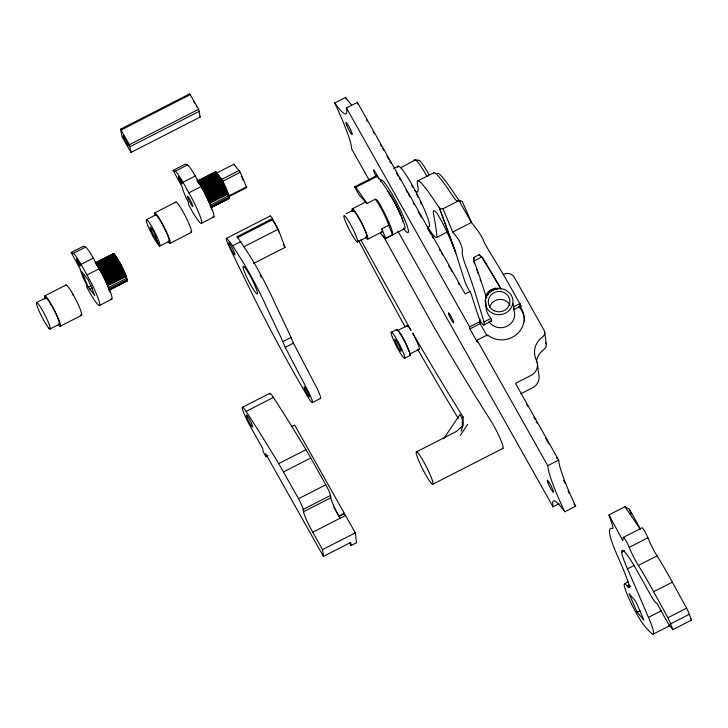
<?xml version="1.0" encoding="UTF-8"?>
<svg xmlns="http://www.w3.org/2000/svg" width="728" height="728" viewBox="0 0 728 728"><rect width="100%" height="100%" fill="white"/><g stroke="black" fill="none" stroke-linecap="round" stroke-linejoin="round"><path stroke-width="1.09" d="M501.146 289.025L498.453 284.384A84.002 5.469 57.9 0 0 482.164 257.166L479.006 254.809L473.901 257.421L474.055 261.306A84.002 14.596 68.1 0 1 483.72 289.153L486.431 298.134L486.777 297.088M109.591 289.99L127.364 280.817L125.789 274.947L120.721 264.264L115.042 255.109L113.595 253.708L113.095 254.481M211.393 207.571L228.992 198.562C227.063 189.626 221.894 177.523 215.188 172.117M65.866 285.604L65.884 285.358A17.017 2.038 62.9 0 1 71.881 292.383A17.017 2.038 62.9 0 1 80.571 310.164L81.654 313.65A17.017 2.038 62.9 0 1 81.536 315.342L60.251 326.226M175.685 202.675L175.703 202.429A17.017 2.038 62.9 0 1 181.709 209.455A17.017 2.038 62.9 0 1 190.39 227.236L191.482 230.731A17.017 2.038 62.9 0 1 191.364 232.414L170.079 243.307M312.412 402.575L312.467 401.847A12.704 1.52 62.9 0 0 306.17 387.396L285.23 347.347L280.471 336.318A215.015 22.595 63 0 1 266.839 307.635L263.6 300.619A56.456 6.752 62.9 0 0 238.702 255.401L232.733 245.755L227.118 238.693A11.839 1.42 62.9 0 0 228.856 246.046L243.252 275.612A209.709 25.098 62.9 0 0 261.825 313.004L268.25 325.434A209.709 25.098 62.9 0 0 307.252 395.85A12.704 1.52 62.9 0 0 312.412 402.575L320.593 398.389L320.657 397.661A12.704 1.52 62.9 0 0 314.36 383.21L293.42 343.161L288.652 332.114A215.015 22.595 63 0 1 271.79 296.433A56.456 6.752 62.9 0 0 246.892 251.215L237.146 236.655L272.618 218.509L270.78 216.362A11.839 1.42 62.9 0 0 269.933 216.316M485.74 301.046L486.331 309.773A29.211 25.653 -39.9 0 0 488.979 315.934L490.827 318.436A10.356 2.366 42.1 0 1 491.382 321.139L483.883 324.97M474.556 263.745L473.564 261.152L473.901 257.421M624.706 550.641L621.712 552.17A35.19 4.213 62.9 0 1 637.619 571.771L652.688 598.698A18.409 2.202 62.9 0 0 656.847 603.057L666.138 619.992A11.12 1.329 62.9 0 0 670.251 626.344L672.89 629.62L691.6 620.047L689.298 614.295A11.12 1.329 62.9 0 0 686.622 608.171L672.354 582.163A84.002 10.056 62.9 0 0 657.065 555.874A16.598 1.984 62.9 0 1 647.911 537.783A7.107 0.846 62.9 0 0 644.298 530.548A7.107 0.846 62.9 0 0 641.95 527.882L623.241 537.446L622.804 540.604L608.972 514.869L624.952 506.697L629.456 509.209L640.422 529.047M462.216 425.389L462.398 419.364L460.023 414.423L443.689 438.729M462.753 417.845L462.953 416.78L458.185 409.109A557.602 66.73 62.9 0 1 413.822 335.126L412.603 333.051A13.241 1.583 62.9 0 1 418.791 349.149M228.992 197.67L229.238 195.668L222.886 181.136L216.553 173.118L233.925 164.228L240.258 172.254L246.71 187.551L229.338 196.442M485.485 297.006L486.659 294.194A11.448 10.056 -39.9 0 1 490.217 290.062L494.995 288.133L500.291 288.634M461.17 431.285L463.399 424.57L462.953 416.78M460.888 428.164L461.77 426.308M460.223 435.444L467.685 424.324M99.418 305.56L111.975 299.017A24.561 2.939 62.9 0 0 99.254 268.696L93.311 258.131A19.811 2.366 62.9 0 0 85.531 247.12L83.447 246.228L71.171 252.507L80.362 269.396M201.356 223.405L213.923 216.871A24.561 2.939 62.9 0 0 201.201 186.541L195.259 175.985A19.811 2.366 62.9 0 0 187.478 164.974L185.394 164.082L173.118 170.352L182.309 187.251A17.044 2.038 62.9 0 0 188.27 202.093L188.716 204.923A24.561 2.939 62.9 0 0 201.519 223.323L201.638 223.15A24.561 2.939 62.9 0 0 188.916 192.82L182.974 182.264A19.811 2.366 62.9 0 0 175.202 171.253L173.118 170.352M380.517 233.042A24.561 2.939 62.9 0 0 385.713 238.429L392.656 234.762A24.561 2.939 62.9 0 0 377.823 200.819L375.493 199.154L366.921 203.531L358.995 194.713L354.582 186.85L376.403 175.694L378.433 177.341A114.396 13.805 63 0 1 387.751 190.827L388.752 192.365A24.561 2.939 62.9 0 1 400.382 214.278A24.561 2.939 62.9 0 1 404.932 228.483L385.549 238.511M461.115 427.181L456.42 431.449L416.361 451.942M223.569 184.566L222.249 181.545L240.258 172.254M400.527 167.768L415.551 159.832L419.273 160.524A25.207 3.003 62.9 0 1 425.48 168.532L429.138 174.729M513.149 303.694L514.095 309.564L521.111 305.942L506.624 280.207A84.002 5.469 57.9 0 0 490.326 252.989A16.598 1.083 57.9 0 1 483.356 240.149A7.107 0.464 57.9 0 0 480.735 235.244A7.107 0.464 57.9 0 0 476.585 229.011L471.471 222.468L458.959 200.609L456.884 200.609A18.873 2.257 62.9 0 1 452.361 195.432A90.327 10.811 62.9 0 0 439.384 177.341A45.91 5.496 62.9 0 0 433.351 173.419M120.539 129.202L189.726 93.821L198.644 109.291L200.209 117.017L131.031 152.398L122.095 136.919L120.539 129.202L129.457 144.672L131.031 152.398M121.194 129.966L190.381 94.585M129.457 144.672L198.644 109.291M130.294 146.583L199.481 111.202M175.202 171.253L187.478 164.974M369.014 179.798L351.733 149.076L351.069 144.808A68.951 8.254 62.9 0 0 334.725 102.985L345.636 97.397A68.951 8.254 62.9 0 0 351.478 104.75M182.974 182.264L195.259 175.985M197.625 180.953L215.524 171.781M197.588 181.117L215.67 171.826M197.27 181.436L215.852 171.926M197.47 181.581L216.052 172.081M197.698 181.791L216.271 172.29M197.943 182.046L216.525 172.545M198.216 182.355L216.798 172.845M217.09 173.2L198.507 182.701L198.817 183.11L217.399 173.601M334.725 102.985A68.951 8.254 62.9 0 0 346.828 111.721L346.464 107.99L357.384 102.402L465.156 293.948L470.215 291.364M217.736 174.047L199.154 183.556L200.246 185.149L218.828 175.648M199.499 184.048L218.082 174.538M199.863 184.575L218.446 175.075M219.219 176.258L200.637 185.758L201.046 186.404L219.629 176.904M188.916 192.82L201.201 186.541M220.038 177.577L201.465 187.087L203.194 190.072L221.776 180.562M71.171 252.507L73.255 253.399L85.531 247.12M201.883 187.788L220.466 178.287M202.32 188.525L220.893 179.024M239.239 170.443L221.867 179.334L220.903 179.133L218.828 176.713M202.757 189.289L221.33 179.789M222.213 181.363L203.631 190.863L209.036 202.147L227.618 192.647M204.077 191.682L222.659 182.182M204.513 192.511L223.096 183.001M204.95 193.339L223.532 183.838M205.378 194.185L223.96 184.675M205.806 195.022L224.388 185.522M206.215 195.859L224.797 186.359M206.625 196.697L225.207 187.196M207.016 197.525L225.598 188.024M207.398 198.344L225.971 188.843M207.762 199.144L226.335 189.644M73.255 253.399A19.811 2.366 62.9 0 1 81.035 264.41L93.311 258.131M208.108 199.927L226.69 190.427M208.436 200.691L227.018 191.191M208.745 201.438L227.327 191.928M227.891 193.329L209.309 202.83L209.546 203.458L228.128 193.957M95.714 262.662L113.441 253.653M95.987 262.708L113.595 253.708M96.169 262.808L113.777 253.808M95.395 263.463L113.978 253.963M114.205 254.172L95.632 263.673L114.46 254.436M228.728 195.714L210.155 205.214L210.519 206.588L229.102 197.088M246.61 186.778L229.238 195.668L228.856 196.651L226.654 191.619M96.16 264.246L114.742 254.745M115.042 255.109L96.46 264.61L102.138 273.764L107.207 284.448L125.789 274.947M96.778 265.019L115.361 255.519M210.629 207.252L229.211 197.752M97.115 265.474L115.697 255.974M210.583 207.899L229.165 198.398M97.47 265.975L116.052 256.474M97.843 266.521L116.425 257.02M98.235 267.103L116.817 257.603M98.635 267.722L117.217 258.222M99.053 268.386L117.627 258.886M80.362 269.387A17.044 2.038 62.9 0 0 86.323 284.248L86.778 287.069A24.561 2.939 62.9 0 0 99.572 305.469L99.7 305.305A24.561 2.939 62.9 0 0 86.978 274.975L99.254 268.696M99.472 269.078L118.054 259.577M99.909 269.797L118.491 260.296M100.346 270.552L118.928 261.052M100.792 271.326L119.374 261.825M101.237 272.126L119.82 262.617M101.693 272.936L120.275 263.436M102.138 273.764L120.721 264.264M102.584 274.611L121.167 265.11M103.03 275.466L121.612 265.957M103.476 276.322L122.049 266.821M103.904 277.177L122.486 267.676M104.332 278.041L122.905 268.532M88.306 287.241L81.754 271.69L88.288 280.016L94.84 295.614L88.306 287.241L91.3 285.713M104.741 278.888L123.323 269.387M105.141 279.734L123.724 270.234M105.533 280.571L124.106 271.062M89.498 289.353L92.492 287.815M105.897 281.39L124.479 271.881M106.252 282.191L124.834 272.681M106.588 282.964L125.171 273.464M106.907 283.72L125.489 274.219M126.062 275.648L107.48 285.149L108.718 288.98L127.3 279.479M107.726 285.795L126.308 276.294M108.345 287.587L126.927 278.078M108.827 289.662L127.409 280.162M108.781 290.326L127.364 280.817M226.508 238.311L270.17 215.979M272.618 218.509L272.763 219.583L237.282 237.728L237.146 236.655M232.733 245.755L240.923 241.569M354.582 186.85L355.746 187.36L377.586 176.194M393.721 168.487L398.271 166.157M243.698 246.874L278.196 229.238L272.763 219.583M346.009 213.814L353.071 210.201M253.553 263.481L285.085 247.347L278.196 229.238M417.927 180.853L433.906 172.682M367.695 239.194L382.154 231.795A17.017 2.038 62.9 0 0 382.273 230.103L381.918 228.774L388.743 225.28L388.015 223.123A17.035 2.038 62.9 0 0 375.148 199.144M442.97 208.781L458.959 200.609L462.207 201.31L471.471 222.468L452.761 232.041L442.97 208.781L440.904 208.781A18.873 2.257 62.9 0 1 436.381 203.603A90.327 10.811 62.9 0 0 423.405 185.513A45.91 5.496 62.9 0 0 417.463 184.412A72.846 8.718 62.9 0 1 416.78 192.174A17.372 2.075 62.9 0 1 414.66 190.217M436.654 237.483L447.638 231.859M283.028 341.541L291.209 337.355M285.23 347.347L293.42 343.161M242.379 407.343L269.669 393.393M391.191 332.268L396.642 329.475M407.07 325.735L397.297 330.73A13.241 1.583 62.9 0 1 402.83 338.047A13.241 1.583 62.9 0 1 409.209 351.897M268.041 455.71L266.02 456.738L263.145 451.633L262.753 448.548L250.15 426.153A15.434 1.847 62.9 0 1 242.57 409.491A15.434 1.847 62.9 0 1 246.128 411.384L273.419 397.424L277.104 403.13A380.598 45.545 62.9 0 1 303.976 446.373L305.96 449.676A47.557 5.688 62.9 0 1 310.738 458.003L325.807 484.784A9.2 1.101 62.9 0 1 330.485 495.459L330.794 497.815A17.135 2.047 62.9 0 0 337.992 514.523L340.058 518.254M419.273 349.185L409.5 354.181A13.241 1.583 62.9 0 0 409.564 353.417M404.695 358.221L410.146 355.428M519.492 305.805A22.231 20.939 -7.3 0 1 518.391 332.741A22.231 20.939 -7.3 0 1 490.099 336.8L487.405 334.898L477.104 340.167L477.368 342.215L469.879 328.91L469.624 326.863L479.916 321.594L479.752 318.4M469.879 328.91L480.18 323.651L480.016 320.457M291.901 426.408L294.631 425.016L355.31 532.86L356.574 542.733L351.114 545.518L349.449 542.56M246.128 411.384L249.813 417.08A380.598 45.545 62.9 0 1 276.686 460.324L278.669 463.627L305.96 449.676M278.669 463.627A47.557 5.688 62.9 0 1 283.447 471.962L310.738 458.003M351.114 545.518L350.723 542.442L323.432 556.392L322.559 549.604L312.776 532.214A17.135 2.047 62.9 0 1 303.503 511.775L303.194 509.409A9.2 1.101 62.9 0 0 298.516 498.735L325.807 484.784M520.92 393.721L532.532 387.787A12.349 11.63 -7.3 0 0 538.82 374.82L537.237 362.489M303.194 509.409L330.485 495.459M303.503 511.775L330.794 497.815M344.299 513.304L338.848 516.088L333.879 507.261M339.03 516.425L344.49 513.64M312.776 532.214L345.518 515.46M432.814 484.229L502.948 448.366M322.559 549.604L355.31 532.86M558.649 460.114L559.313 464.382A68.951 8.254 62.9 0 0 575.666 506.206L564.746 511.784A68.951 8.254 62.9 0 1 548.402 469.96L547.738 465.692L558.649 460.114L515.479 383.374L530.958 375.457A12.349 11.63 -7.3 0 0 536.117 359.65A20.093 18.928 -7.3 0 1 542.123 337.273A5.724 5.387 -7.3 0 0 544.062 330.203L514.259 277.25A7.899 7.435 -7.3 0 0 503.603 274.283M398.007 231.322L552.998 506.779L558.958 503.74M672.89 629.62L670.588 623.869A11.12 1.329 62.9 0 0 667.913 617.735L653.644 591.737A84.002 10.056 62.9 0 0 638.356 565.438A16.598 1.984 62.9 0 1 629.201 547.356L647.911 537.783M629.156 584.921L627.163 585.94A24.552 2.939 62.9 0 0 627.418 595.022A24.552 2.939 62.9 0 0 643.143 624.133A106.67 12.767 62.9 0 0 646.446 628.164L647.21 629.047A106.67 12.767 62.9 0 0 651.897 633.642A31.75 3.804 62.9 0 0 648.457 617.39A688.779 82.428 62.9 0 0 627.472 568.877L634.461 565.301M638.356 565.438L657.065 555.874M624.478 583.81L628.473 581.763M627.163 585.94L627.663 586.559L629.665 585.54M627.663 586.559L628.164 587.096L630.157 586.076M628.164 587.096L628.582 587.478L630.585 586.459M653.644 591.737L672.354 582.163M637.146 612.193L643.934 620.129L635.744 601.437L628.956 593.511L637.146 612.193L640.103 610.683M648.457 617.39L661.443 610.746M667.913 617.735L686.622 608.171M670.588 623.869L689.298 614.295M653.116 634.179L669.096 626.007M154.664 212.94L175.948 202.056M146.446 219.629L155.665 214.915M44.836 295.868L66.121 284.985M36.618 302.557L45.837 297.843M169.069 241.323L159.86 246.037L159.214 245.746A14.815 1.774 62.9 0 1 148.394 226.899A14.815 1.774 62.9 0 1 149.458 222.877L149.832 223.441A14.815 1.774 62.9 0 1 157.412 237.628A14.815 1.774 62.9 0 1 159.86 246.037L155.656 238.265L159.377 245.864M50.032 328.965L59.25 324.251M352.279 208.827L365.82 201.902M357.475 241.924L366.694 237.219M473.564 261.152L481.672 257.011L483.128 259.368A80.945 5.051 57.7 0 1 497.333 283.037M455.81 253.062L439.248 207.553L455.419 251.624L464.792 281.381A18.409 3.203 68.1 0 0 471.052 293.666L478.842 317.663A11.12 1.929 68.1 0 0 483.974 321.94L490.827 318.436M513.731 306.734L520.111 303.476M491.382 321.139L490.026 321.002M497.679 289.153L494.248 289.644L491.163 291.2A11.448 10.056 -39.9 0 0 489.826 292.365M127.191 280.99L126.299 280.48M49.914 328.965L49.386 328.674A14.815 1.774 62.9 0 1 38.575 309.828A14.815 1.774 62.9 0 1 39.63 305.796L40.004 306.361A14.815 1.774 62.9 0 1 47.757 320.939A14.815 1.774 62.9 0 1 49.914 328.965L48.658 327.919M628.582 587.478L629.493 587.396L628.737 583.792A72.846 8.718 62.9 0 0 618.327 557.794A47.102 5.633 62.9 0 1 609.491 532.268A90.327 10.811 62.9 0 1 612.375 528.61A18.873 2.257 62.9 0 0 612.02 524.014L608.972 514.869M366.048 236.919L366.566 237.219A14.815 1.774 62.9 0 0 364.419 229.193A14.815 1.774 62.9 0 0 356.665 214.614L356.292 214.05A14.815 1.774 62.9 0 0 353.071 211.602M168.432 241.032L168.951 241.332A14.815 1.774 62.9 0 0 166.794 233.297A14.815 1.774 62.9 0 0 159.05 218.728L158.668 218.163A14.815 1.774 62.9 0 0 155.501 215.088M58.604 323.96L59.123 324.26A14.815 1.774 62.9 0 0 56.975 316.225A14.815 1.774 62.9 0 0 49.222 301.647L48.849 301.083A14.815 1.774 62.9 0 0 45.627 298.171M479.006 254.809L481.672 257.011M199.527 116.216L200.209 117.017M72.682 294.603L73.2 295.213M690.28 618.409L691.6 620.047M452.761 232.041L457.876 238.584A7.107 1.238 68.1 0 1 461.17 245.245A7.107 1.238 68.1 0 1 462.353 250.887A16.598 2.885 68.1 0 0 465.683 265.593A84.002 14.596 68.1 0 1 475.348 293.43L483.974 321.94M273.337 221.358L273.719 221.894A6.789 0.81 62.9 0 1 277.377 228.638M624.952 506.697L640.24 529.156M283.356 244.481L285.085 247.347M497.506 283.247L500.737 288.816M366.448 119.701L367.558 121.676M373.118 131.559L374.228 133.543M380.344 144.408L381.463 146.383M382.573 148.366L383.683 150.341M387.023 156.265L388.688 159.232M389.799 161.207L390.909 163.181M396.469 173.064L398.143 176.03M399.253 178.005L400.364 179.989M405.924 189.871L407.598 192.829M408.708 194.813L409.819 196.787M413.158 202.712L414.268 204.695M418.163 211.611L421.494 217.536M427.609 228.41L430.949 234.334M432.059 236.318L433.169 238.293M439.284 249.158L440.404 251.142M441.514 253.117L442.624 255.091M448.739 265.957L449.849 267.94M450.969 269.915L452.079 271.89M458.194 282.764L459.304 284.739M526.708 404.522L527.809 406.488M533.915 417.335L535.025 419.31M536.136 421.275L537.246 423.25M545.563 438.038L548.894 443.953M487.132 335.999L480.18 323.651L479.916 321.594M346.464 107.99L469.624 326.863M477.104 340.167L547.738 465.692M220.903 179.133L222.249 181.545M283.447 471.962L298.516 498.735M323.432 556.392L265.62 453.662L266.02 456.738M119.083 261.661L120.22 263.682M81.035 264.41L86.978 274.975M405.205 326.963L402.575 322.195A724.788 86.732 62.9 0 1 358.649 240.622M382.755 235.071L432.978 325.325A557.602 66.73 62.9 0 0 491.536 421.94A18.528 2.22 62.9 0 1 500.891 440.276A18.528 2.22 62.9 0 1 502.393 448.221M360.87 239.903L411.029 330.366A13.241 1.583 62.9 0 0 407.007 326.499M155.656 238.265L159.532 245.991M224.452 186.577L225.78 189.599M120.657 264.664L122.368 268.596M123.232 270.561L124.515 273.51M125.38 275.475L126.781 279.279M388.743 225.28L392.547 234.916M381.918 228.774L385.722 238.411M400.436 214.878L400.209 214.278A14.715 1.756 62.9 0 0 399.354 212.185M513.904 308.89L514.095 309.564M629.456 509.209L631.076 514.068M544.68 332.095L546.255 344.417M552.998 506.779L552.643 503.048A68.951 8.254 62.9 0 1 564.746 511.784M357.384 102.402L357.594 104.058M233.925 164.228L234.025 164.965M556.656 457.757L556.711 458.24M58.34 324.624A17.035 2.038 62.9 0 0 59.96 323.005L59.287 321.048A17.035 2.038 62.9 0 0 48.949 300.591A17.035 2.038 62.9 0 0 45.127 299.09M81.536 315.342A17.017 2.038 62.9 0 1 80.544 314.778M193.339 101.283A5.715 0.682 62.9 0 1 193.584 101.647M194.13 102.502A5.715 0.682 62.9 0 1 194.422 102.985M196.169 106.315A5.715 0.682 62.9 0 1 196.423 106.87M168.159 241.705A17.035 2.038 62.9 0 0 169.788 240.076L169.105 238.12A17.035 2.038 62.9 0 0 159.004 218.018A17.035 2.038 62.9 0 0 154.782 215.606M191.364 232.414A17.017 2.038 62.9 0 1 190.372 231.85M627.472 568.877A33.361 3.995 62.9 0 1 621.712 552.17M623.241 537.446A7.107 0.846 62.9 0 1 625.589 540.112A7.107 0.846 62.9 0 1 629.201 547.356M669.596 625.115A31.75 3.804 62.9 0 1 668.568 625.916M111.857 299.19A24.561 2.939 62.9 0 1 110.947 299.017M94.959 262.207A17.035 2.038 62.9 0 1 95.241 262.499M95.878 263.245A17.035 2.038 62.9 0 1 96.233 263.7M96.606 264.209A17.035 2.038 62.9 0 1 108.417 286.832L109.082 288.779A17.035 2.038 62.9 0 1 109.5 290.317M109.628 291.1A17.035 2.038 62.9 0 1 109.573 291.819M213.804 217.044A24.561 2.939 62.9 0 1 212.885 216.871M196.897 180.062A17.035 2.038 62.9 0 1 198.18 181.554M198.553 182.064A17.035 2.038 62.9 0 1 210.356 204.677L211.029 206.634A17.035 2.038 62.9 0 1 211.52 209.673M241.268 176.231A5.715 0.682 62.9 0 1 241.541 176.804M242.042 177.896A5.715 0.682 62.9 0 1 242.46 178.888M242.77 179.725A5.715 0.682 62.9 0 1 242.879 180.08M404.814 228.656A24.561 2.939 62.9 0 1 403.567 228.219M382.154 231.795A17.035 2.038 62.9 0 1 381.845 231.75M365.784 237.592A17.035 2.038 62.9 0 0 367.403 235.963L366.73 234.006A17.035 2.038 62.9 0 0 356.62 213.905A17.035 2.038 62.9 0 0 352.407 211.493M387.66 191.446A17.035 2.038 62.9 0 1 388.197 191.964M388.506 192.31A17.035 2.038 62.9 0 1 401.374 216.289L402.038 218.245A17.035 2.038 62.9 0 1 402.529 221.285M355.746 187.36A114.396 13.805 63 0 1 366.921 203.531M389.071 193.921A14.715 1.756 62.9 0 1 389.626 194.567M389.935 194.958A14.715 1.756 62.9 0 1 390.254 195.395M390.599 195.877A14.715 1.756 62.9 0 1 391.719 197.561M392.11 198.189A14.715 1.756 62.9 0 1 392.519 198.853M392.938 199.545A14.715 1.756 62.9 0 1 393.784 201.01M394.212 201.774A14.715 1.756 62.9 0 1 394.649 202.557M395.077 203.358A14.715 1.756 62.9 0 1 397.57 208.272M397.961 209.082A14.715 1.756 62.9 0 1 398.334 209.882M398.689 210.665A14.715 1.756 62.9 0 1 399.026 211.439M458.322 418.582A679.615 81.327 62.9 0 1 417.672 349.304M396.578 330.33A14.651 1.756 62.9 0 1 404.559 340.886A14.651 1.756 62.9 0 1 409.618 355.391M345.636 97.397A68.951 8.254 62.9 0 1 346.464 99.154M569.223 493.511A73.583 8.809 62.9 0 1 568.077 490.881M564.837 483.174A73.583 8.809 62.9 0 1 563.69 480.316M574.055 504.022A68.951 8.254 62.9 0 1 575.666 506.206M376.285 176.731A5.715 0.682 62.9 0 1 373.528 170.461A5.715 0.682 62.9 0 1 375.421 172.272A5.715 0.682 62.9 0 1 378.624 178.97M545.636 342.533A5.724 5.387 -7.3 0 1 543.698 349.595A20.093 18.928 -7.3 0 0 536.445 360.988M518.5 306.479A22.231 20.939 -7.3 0 1 524.397 321.448M397.797 167.467A33.961 4.068 62.9 0 1 416.534 193.084A33.961 4.068 62.9 0 1 428.492 226.617M411.575 185.149A29.329 3.513 62.9 0 1 412.858 187.424M416.707 194.64A29.329 3.513 62.9 0 1 417.954 197.097M420.32 201.984A29.329 3.513 62.9 0 1 421.421 204.368M380.78 181.654A29.639 3.549 62.9 0 1 399.872 208.854A29.639 3.549 62.9 0 1 403.458 228.237M320.593 398.389A12.704 1.52 62.9 0 1 320.156 398.38M272.727 220.648A6.789 0.81 62.9 0 1 273 220.939M277.741 229.484A6.789 0.81 62.9 0 1 278.05 230.257M278.487 231.522A6.789 0.81 62.9 0 1 278.596 231.986M260.124 275.102A15.588 1.865 62.9 0 1 261.243 277.341M455.419 251.624A35.19 3.431 66.6 0 0 450.086 238.875L448.193 234.662A35.19 3.431 66.6 0 0 436.645 212.794A33.361 3.995 62.9 0 0 433.451 213.677A688.779 82.428 62.9 0 1 436.818 235.062A31.75 3.804 62.9 0 1 427.809 227.191M414.378 160.761A24.552 2.939 62.9 0 1 415.551 159.832L417.999 162.344A24.552 2.939 62.9 0 1 425.498 173.892L426.235 175.211A17.372 2.075 62.9 0 0 427.054 176.604M418.427 160.324A22.177 2.657 62.9 0 1 419.273 160.524M437.392 173.601A43.562 5.214 62.9 0 1 442.952 177.869A87.97 10.529 62.9 0 1 455.591 195.486L456.201 196.414A21.23 2.539 62.9 0 0 460.478 201.31M488.925 321.612A13.896 13.059 -7.6 0 0 489.917 322.95L491.082 324.151A13.896 13.059 -7.6 0 0 507.225 326.153A13.896 13.059 -7.6 0 0 514.487 312.285L514.086 310.692A13.896 13.059 -7.6 0 0 513.477 309.154M489.553 307.58A10.802 10.156 -7.6 0 1 498.989 299.445A10.802 10.156 -7.6 0 1 509.973 305.26M487.605 295.322A11.448 10.056 -39.9 0 1 488.625 293.739M521.111 305.942A11.12 0.728 57.9 0 1 519.865 304.695M476.385 268.741A80.945 14.242 68.3 0 1 476.976 270.397M477.268 271.226A80.945 14.242 68.3 0 1 478.132 273.692M480.052 279.397A80.945 14.242 68.3 0 1 480.58 280.999M269.588 394.285A15.434 1.847 62.9 0 1 273.419 397.424M257.548 293.166L257.548 293.229A15.588 1.865 62.9 0 1 251.515 286.332L250.35 284.257A15.588 1.865 62.9 0 1 242.997 267.158A15.588 1.865 62.9 0 1 249.213 274.256A15.588 1.865 62.9 0 1 257.394 292.31L257.548 293.166M485.23 300.746L485.776 305.614A13.896 13.059 -7.6 0 0 488.179 309.919L489.343 311.12A13.896 13.059 -7.6 0 0 505.487 313.122A13.896 13.059 -7.6 0 0 512.749 299.254L512.348 297.661A13.896 13.059 -7.6 0 0 509.937 293.348L506.005 290.208A13.896 13.059 -7.6 0 0 501.091 288.67L499.353 288.561A13.896 13.059 -7.6 0 0 485.23 300.746M357.357 241.933L356.829 241.632A14.815 1.774 62.9 0 1 346.018 222.795A14.815 1.774 62.9 0 1 347.074 218.764L347.447 219.328A14.815 1.774 62.9 0 1 355.2 233.897A14.815 1.774 62.9 0 1 357.357 241.933M304.868 389.362L304.604 388.788A5.715 0.682 62.9 0 1 306.133 389.271A5.715 0.682 62.9 0 1 309.327 396.842A5.715 0.682 62.9 0 1 305.096 389.962L304.868 389.362M123.924 138.438A5.715 0.682 62.9 0 0 128.365 145.873A5.715 0.682 62.9 0 0 125.043 138.038A5.715 0.682 62.9 0 0 123.924 138.438M150.905 229.775A6.325 0.755 62.9 0 0 155.938 238.466A6.325 0.755 62.9 0 0 152.616 230.248A6.325 0.755 62.9 0 0 150.905 229.775M76.731 260.114A4.168 0.501 62.9 0 0 80.098 266.093A4.168 0.501 62.9 0 0 78.151 261.024A4.168 0.501 62.9 0 0 76.731 260.114M178.679 177.969A4.168 0.501 62.9 0 0 182.036 183.938A4.168 0.501 62.9 0 0 180.089 178.87A4.168 0.501 62.9 0 0 178.679 177.969M188.397 199.163A5.715 0.682 62.9 0 0 192.847 206.597A5.715 0.682 62.9 0 0 189.526 198.762A5.715 0.682 62.9 0 0 188.397 199.163M432.659 481.417A18.528 2.22 62.9 0 0 422.213 459.15A18.5 2.211 62.9 0 0 416.543 454.736A18.5 2.211 62.9 0 0 427.391 477.65A18.528 2.22 62.9 0 0 432.659 481.417M395.522 341.96A6.789 0.81 62.9 0 0 400.937 351.296A6.789 0.81 62.9 0 0 397.361 342.479A6.789 0.81 62.9 0 0 395.522 341.96M392.346 337.182A14.651 1.756 62.9 0 0 404.158 358.185A14.651 1.756 62.9 0 0 397.315 340.367A14.651 1.756 62.9 0 0 392.346 337.182M448.903 314.76A5.715 0.682 62.9 0 0 453.508 322.95A5.715 0.682 62.9 0 0 450.841 316.007A5.715 0.682 62.9 0 0 448.903 314.76M346.51 124.797A6.789 0.81 62.9 0 0 351.979 134.534A6.789 0.81 62.9 0 0 348.812 126.272A6.789 0.81 62.9 0 0 346.51 124.797M547.775 482.5A6.789 0.81 62.9 0 0 553.253 492.237A6.789 0.81 62.9 0 0 550.077 483.974A6.789 0.81 62.9 0 0 547.775 482.5M229.466 245.782A6.789 0.81 62.9 0 0 234.835 254.918A6.789 0.81 62.9 0 0 231.095 245.882A6.789 0.81 62.9 0 0 229.466 245.782M494.057 310.719A10.802 10.156 -7.6 0 0 509.846 301.046A10.802 10.156 -7.6 0 0 493.275 293.138A10.802 10.156 -7.6 0 0 494.057 310.719M246.892 417.281A6.789 0.81 62.9 0 0 252.37 427.018A6.789 0.81 62.9 0 0 249.204 418.755A6.789 0.81 62.9 0 0 246.892 417.281"/></g></svg>
